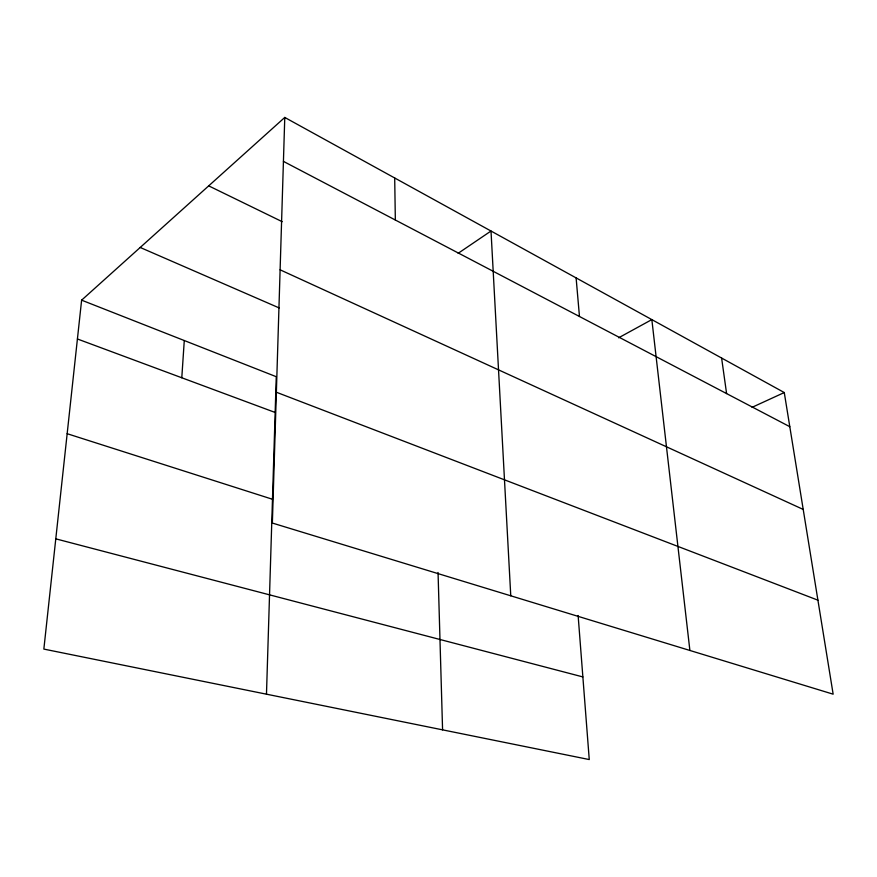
<?xml version="1.0" encoding="UTF-8"?>
<svg xmlns="http://www.w3.org/2000/svg" width="877" height="877" viewBox="0 0 877 877"><rect width="100%" height="100%" fill="white"/><g stroke="black" fill="none" stroke-linecap="round" stroke-linejoin="round"><path stroke-width="1.32" d="M266.476 694.189L276.255 376.704L81.616 300.164L43.85 649.09L589.256 759.559L578.118 615.501M284.773 117.441L272.363 523.054L833.15 694.178L784.268 392.545L284.773 117.441L81.616 300.164M181.791 377.768L184.28 340.539M458.156 253.31L491.01 231.024L510.765 595.801M618.625 337.798L651.841 319.601L689.892 650.46M752.06 407.334L784.268 392.545M55.777 538.84L582.865 676.923M67.156 433.698L272.484 499.265M77.417 338.982L275.148 412.464M276.365 392.238L817.923 600.175M140.199 247.467L279.193 307.937M280.103 269.809L803.211 509.427M208.693 185.858L282.186 221.684M283.424 161.379L789.804 426.704M721.607 358.035L726.594 393.587M576.112 277.899L579.467 316.487M438.051 572.473L442.578 729.85M394.694 177.976L395.341 220.017"/></g></svg>
